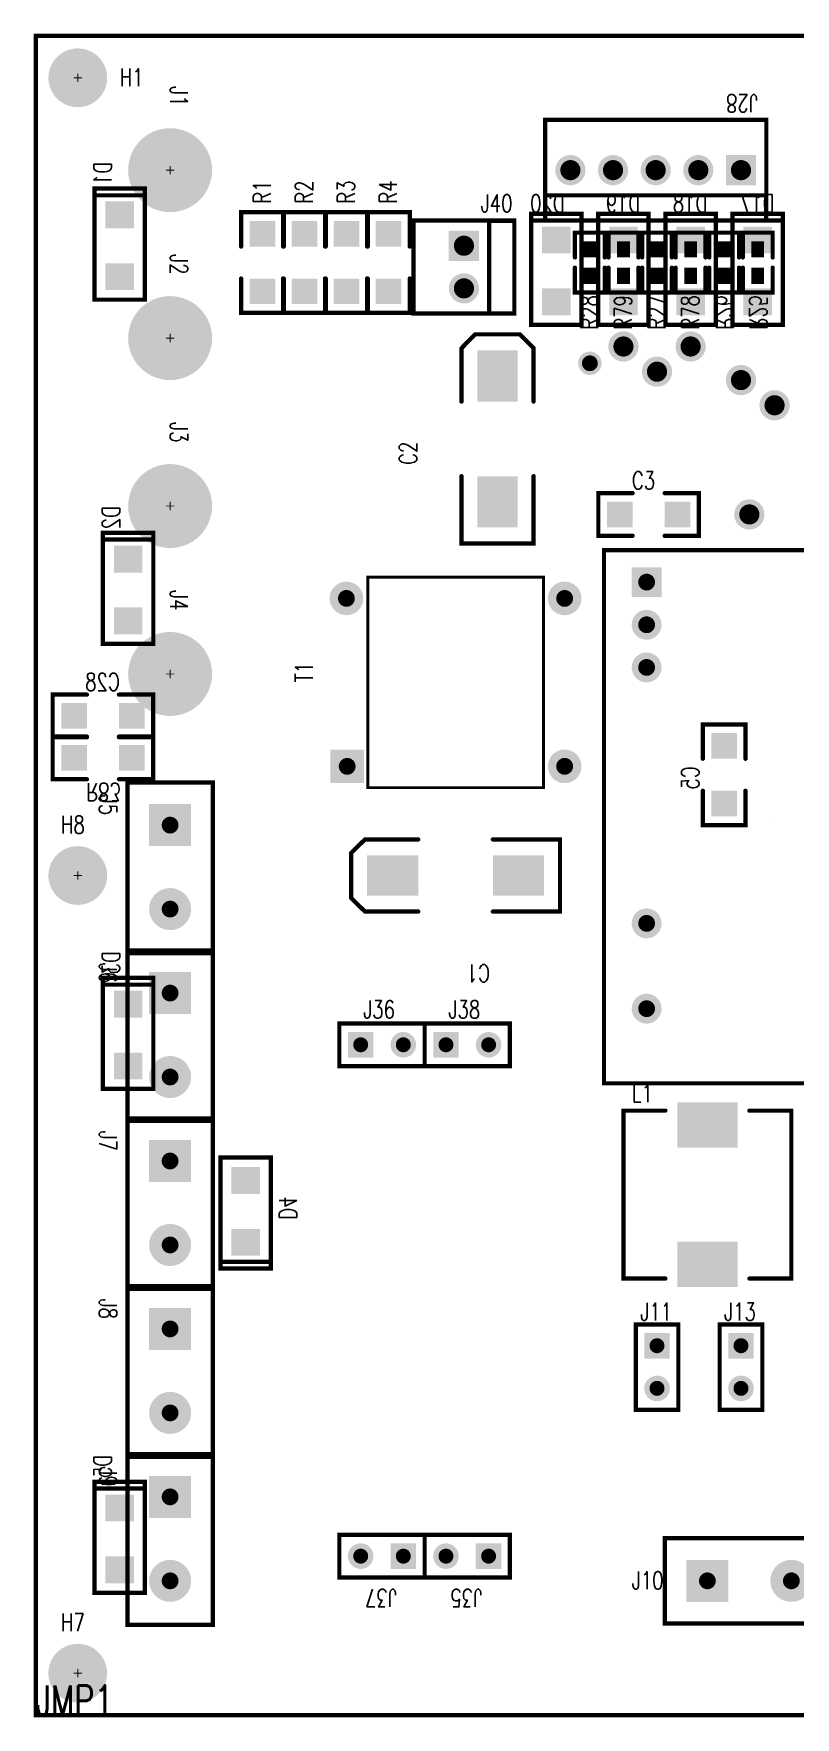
# Model space of a CAD drawing. Extents: x 0 to 130, y 0 to 100.
# Drawn here: x -0.1 to 45.2, y -0.1 to 100.1 of the extents above; entities that cross this region are included whole.
import ezdxf

# ---------------------------------------------------------------- set-up
doc = ezdxf.new("R2010")
doc.units = 0
doc.linetypes.add('SIG_144', pattern=[2, 1, 1])
for name, color, linetype in [('BOARD_OUTLINE_00', 254, 'CONTINUOUS'), ('DRIL_NPLTE_THRU_01', 16, 'CONTINUOUS'), ('DRIL_NPLTE_THRU_02', 176, 'CONTINUOUS'), ('DRIL_PLTE_THRU_01', 16, 'CONTINUOUS'), ('DRIL_PLTE_THRU_02', 176, 'CONTINUOUS'), ('DRIL_SYMBOL', 254, 'CONTINUOUS'), ('LINK_02', 5, 'CONTINUOUS'), ('PADS_BOT', 5, 'CONTINUOUS'), ('PADS_INNER', 1, 'CONTINUOUS'), ('PADS_TOP', 1, 'CONTINUOUS'), ('PART_BOT_2DLINE_00', 253, 'CONTINUOUS'), ('PART_NAME_01', 254, 'CONTINUOUS'), ('PART_NAME_02', 253, 'CONTINUOUS'), ('PART_TOP_2DLINE_00', 254, 'CONTINUOUS'), ('PART_TOP_2DLINE_01', 254, 'CONTINUOUS'), ('TAG_00', 254, 'CONTINUOUS'), ('TAG_01', 254, 'CONTINUOUS'), ('TEXT', 1, 'CONTINUOUS'), ('VIAPTS', 1, 'CONTINUOUS')]:
    doc.layers.add(name, color=color, linetype=linetype)
doc.styles.add('W0$2', font='simplex', dxfattribs={"width": 0.75})
doc.styles.add('W0$25', font='simplex', dxfattribs={"width": 0.75})
doc.styles.add('W0$254', font='simplex', dxfattribs={"width": 0.75})

# ---------------------------------------------------------------- blocks, each defined once
blk = doc.blocks.new('SMOOTH_0$254')
at = {"const_width": 0.127}
blk.add_lwpolyline([(-0.0635, 0, 1), (0.0635, 0, 1)], format="xyb", close=True, dxfattribs=at)
blk = doc.blocks.new('BOARD_1')
at = {"layer": 'BOARD_OUTLINE_00', "const_width": 0.254}
blk.add_lwpolyline([(-10, 0), (120, 0), (120, 100), (-10, 100)], close=True, dxfattribs=at)
at = {"layer": 'BOARD_OUTLINE_00'}
for p in [(-10, 100), (-10, 0)]:
    blk.add_blockref('SMOOTH_0$254', p, dxfattribs=at)
blk = doc.blocks.new('PART_BODY_TOP_12')
at = {"layer": 'PART_TOP_2DLINE_00', "const_width": 0.254}
for points in [[(-1.51, 3), (11.66, 3), (11.66, -3), (-1.51, -3)], [(-1.49, 3), (11.66, 3), (11.66, 1.5), (-1.49, 1.5)]]:
    blk.add_lwpolyline(points, close=True, dxfattribs=at)
at = {"layer": 'PART_TOP_2DLINE_00'}
for p in [(-1.51, 3), (-1.49, 3), (11.66, 3), (11.66, 3), (-1.49, 1.5), (11.66, 1.5), (-1.51, -3), (11.66, -3)]:
    blk.add_blockref('SMOOTH_0$254', p, dxfattribs=at)
blk = doc.blocks.new('DRIL_SYMBOL_1$2')
at = {"layer": 'DRIL_SYMBOL', "const_width": 0.0508}
for points in [[(-0.254, 0), (0.254, 0)], [(0, -0.254), (0, 0.254)]]:
    blk.add_lwpolyline(points, dxfattribs=at)
blk = doc.blocks.new('DRIL_HOLE_1$2')
at = {"const_width": 0.6}
blk.add_lwpolyline([(-0.3, 0, 1), (0.3, 0, 1)], format="xyb", close=True, dxfattribs=at)
blk.add_blockref('DRIL_SYMBOL_1$2', (0, 0))
blk = doc.blocks.new('PAD_3')
at = {"const_width": 0.9}
blk.add_lwpolyline([(0, -0.45, 1), (0, 0.45, 1)], format="xyb", close=True, dxfattribs=at)
blk = doc.blocks.new('PAD_4')
at = {"const_width": 1.8}
blk.add_lwpolyline([(-0.9, 0), (0.9, 0)], dxfattribs=at)
blk = doc.blocks.new('STK_TOP_267')
at = {"layer": 'DRIL_PLTE_THRU_01'}
blk.add_blockref('DRIL_HOLE_1$2', (0, 0), dxfattribs=at)
at = {"layer": 'DRIL_PLTE_THRU_02'}
blk.add_blockref('DRIL_HOLE_1$2', (0, 0), dxfattribs=at)
at = {"layer": 'PADS_BOT'}
blk.add_blockref('PAD_4', (0, 0), dxfattribs=at)
at = {"layer": 'PADS_INNER'}
blk.add_blockref('PAD_3', (0, 0), dxfattribs=at)
at = {"layer": 'PADS_TOP'}
blk.add_blockref('PAD_4', (0, 0), dxfattribs=at)
blk = doc.blocks.new('STK_TOP_266')
at = {"layer": 'DRIL_PLTE_THRU_01'}
blk.add_blockref('DRIL_HOLE_1$2', (0, 0), dxfattribs=at)
at = {"layer": 'DRIL_PLTE_THRU_02'}
blk.add_blockref('DRIL_HOLE_1$2', (0, 0), dxfattribs=at)
at = {"layer": 'PADS_BOT'}
blk.add_blockref('PAD_3', (0, 0), dxfattribs=at)
at = {"layer": 'PADS_INNER'}
blk.add_blockref('PAD_3', (0, 0), dxfattribs=at)
at = {"layer": 'PADS_TOP'}
blk.add_blockref('PAD_3', (0, 0), dxfattribs=at)
blk = doc.blocks.new('SYM_TOP_16')
for name, p in [('PART_BODY_TOP_12', (0, 0)), ('STK_TOP_267', (0, 0)), ('STK_TOP_266', (2.54, 0)), ('STK_TOP_266', (5.08, 0)), ('STK_TOP_266', (7.62, 0)), ('STK_TOP_266', (10.16, 0))]:
    blk.add_blockref(name, p)
blk = doc.blocks.new('PART_TOP_14')
blk.add_blockref('SYM_TOP_16', (0, 0))
at = {"layer": 'PART_NAME_01', "style": 'W0$25', "width": 0.75}
blk.add_text('J28', height=1.05, dxfattribs=at).set_placement((-1, -4.5))
blk = doc.blocks.new('PART_BODY_BOT_10')
at = {"layer": 'PART_BOT_2DLINE_00', "const_width": 0.254}
blk.add_lwpolyline([(-1.5, 3.4), (-1.5, -3.21), (1.5, -3.21), (1.5, 3.4)], close=True, dxfattribs=at)
blk.add_lwpolyline([(-1.5, 3), (1.5, 3)], dxfattribs=at)
at = {"layer": 'PART_BOT_2DLINE_00'}
for p in [(-1.5, 3.4), (-1.5, 3), (1.5, 3.4), (1.5, 3), (-1.5, -3.21), (1.5, -3.21)]:
    blk.add_blockref('SMOOTH_0$254', p, dxfattribs=at)
blk = doc.blocks.new('DRIL_HOLE_0')
blk.add_lwpolyline([(0, 0, 1), (0, 0, 1)], format="xyb", close=True)
blk = doc.blocks.new('PAD_5')
blk.add_lwpolyline([(0, 0, 1), (0, 0, 1)], format="xyb", close=True)
blk = doc.blocks.new('PAD_7')
at = {"const_width": 1.6}
blk.add_lwpolyline([(-0.85, 0), (0.85, 0)], dxfattribs=at)
blk = doc.blocks.new('STK_BOT_60')
at = {"layer": 'DRIL_NPLTE_THRU_01'}
blk.add_blockref('DRIL_HOLE_0', (0, 0), dxfattribs=at)
at = {"layer": 'DRIL_NPLTE_THRU_02'}
blk.add_blockref('DRIL_HOLE_0', (0, 0), dxfattribs=at)
at = {"layer": 'PADS_BOT'}
blk.add_blockref('PAD_7', (0, 0), dxfattribs=at)
at = {"layer": 'PADS_INNER'}
blk.add_blockref('PAD_5', (0, 0), dxfattribs=at)
at = {"layer": 'PADS_TOP'}
blk.add_blockref('PAD_5', (0, 0), dxfattribs=at)
blk = doc.blocks.new('SYM_BOT_14')
for name, p in [('PART_BODY_BOT_10', (0, 0)), ('STK_BOT_60', (0, 1.84)), ('STK_BOT_60', (0, -1.84))]:
    blk.add_blockref(name, p)
blk = doc.blocks.new('PART_BOT_15')
blk.add_blockref('SYM_BOT_14', (0, 0))
at = {"layer": 'PART_NAME_02', "style": 'W0$25', "width": 0.75}
blk.add_text('D17', height=1.05, dxfattribs=at).set_placement((-1, 3.5))
blk = doc.blocks.new('PART_BOT_16')
blk.add_blockref('SYM_BOT_14', (0, 0))
at = {"layer": 'PART_NAME_02', "style": 'W0$25', "width": 0.75}
blk.add_text('D18', height=1.05, dxfattribs=at).set_placement((-1, 3.5))
blk = doc.blocks.new('PART_BOT_17')
blk.add_blockref('SYM_BOT_14', (0, 0))
at = {"layer": 'PART_NAME_02', "style": 'W0$25', "width": 0.75}
blk.add_text('D19', height=1.05, dxfattribs=at).set_placement((-1, 3.5))
blk = doc.blocks.new('PART_BOT_18')
blk.add_blockref('SYM_BOT_14', (0, 0))
at = {"layer": 'PART_NAME_02', "style": 'W0$25', "width": 0.75}
blk.add_text('D20', height=1.05, dxfattribs=at).set_placement((-0.5, 3.5))
blk = doc.blocks.new('PART_BODY_TOP_9')
at = {"layer": 'PART_TOP_2DLINE_00', "const_width": 0.254}
for points in [[(-0.3048, 0.889), (-1.778, 0.889), (-1.778, -0.889), (-0.3048, -0.889)], [(0.3048, 0.889), (1.778, 0.889), (1.778, -0.889), (0.3048, -0.889)]]:
    blk.add_lwpolyline(points, dxfattribs=at)
at = {"layer": 'PART_TOP_2DLINE_00'}
for p in [(-1.778, 0.889), (-0.3048, 0.889), (0.3048, 0.889), (1.778, 0.889), (-1.778, -0.889), (-0.3048, -0.889), (0.3048, -0.889), (1.778, -0.889)]:
    blk.add_blockref('SMOOTH_0$254', p, dxfattribs=at)
blk = doc.blocks.new('PAD_6')
at = {"const_width": 0.762}
blk.add_lwpolyline([(-0.4826, 0), (0.4826, 0)], dxfattribs=at)
blk = doc.blocks.new('STK_TOP_8')
at = {"layer": 'DRIL_PLTE_THRU_01'}
blk.add_blockref('DRIL_HOLE_0', (0, 0), dxfattribs=at)
at = {"layer": 'DRIL_PLTE_THRU_02'}
blk.add_blockref('DRIL_HOLE_0', (0, 0), dxfattribs=at)
at = {"layer": 'PADS_BOT'}
blk.add_blockref('PAD_5', (0, 0), dxfattribs=at)
at = {"layer": 'PADS_INNER'}
blk.add_blockref('PAD_5', (0, 0), dxfattribs=at)
at = {"layer": 'PADS_TOP'}
blk.add_blockref('PAD_6', (0, 0), dxfattribs=at)
blk = doc.blocks.new('SYM_TOP_13')
for name, p in [('PART_BODY_TOP_9', (0, 0)), ('STK_TOP_8', (-0.7874, 0)), ('STK_TOP_8', (0.7874, 0))]:
    blk.add_blockref(name, p)
blk = doc.blocks.new('PART_TOP_19')
blk.add_blockref('SYM_TOP_13', (0, 0))
at = {"layer": 'PART_NAME_02', "style": 'W0$25', "text_generation_flag": 2, "width": 0.75}
blk.add_text('R25', height=1.05, dxfattribs=at).set_placement((4, -0.5))
blk = doc.blocks.new('PART_TOP_20')
blk.add_blockref('SYM_TOP_13', (0, 0))
at = {"layer": 'PART_NAME_02', "style": 'W0$25', "text_generation_flag": 2, "width": 0.75}
blk.add_text('R26', height=1.05, dxfattribs=at).set_placement((4, -0.5))
blk = doc.blocks.new('PART_TOP_21')
blk.add_blockref('SYM_TOP_13', (0, 0))
at = {"layer": 'PART_NAME_01', "style": 'W0$25', "width": 0.75}
blk.add_text('R27', height=1.05, rotation=180, dxfattribs=at).set_placement((4, 0.5))
blk = doc.blocks.new('PART_TOP_22')
blk.add_blockref('SYM_TOP_13', (0, 0))
at = {"layer": 'PART_NAME_01', "style": 'W0$25', "width": 0.75}
blk.add_text('R28', height=1.05, rotation=180, dxfattribs=at).set_placement((4, 0.5))
blk = doc.blocks.new('PART_BODY_TOP_14')
at = {"layer": 'PART_TOP_2DLINE_00', "const_width": 0.254}
blk.add_lwpolyline([(-15.875, -10.16), (-15.875, 10.16), (15.875, 10.16), (15.875, -10.16)], close=True, dxfattribs=at)
at = {"layer": 'TAG_00'}
blk.add_lwpolyline([(0, 0), (0, 0)], dxfattribs=at)
at = {"layer": 'TAG_01'}
blk.add_lwpolyline([(0, 0), (0, 0)], dxfattribs=at)
at = {"layer": 'PART_TOP_2DLINE_00'}
for p in [(-15.875, 10.16), (15.875, 10.16), (-15.875, -10.16), (15.875, -10.16)]:
    blk.add_blockref('SMOOTH_0$254', p, dxfattribs=at)
blk = doc.blocks.new('DRIL_SYMBOL_1')
at = {"layer": 'DRIL_SYMBOL', "const_width": 0.0508}
for points in [[(-0.254, 0), (0.254, 0)], [(0, -0.254), (0, 0.254)]]:
    blk.add_lwpolyline(points, dxfattribs=at)
blk = doc.blocks.new('DRIL_HOLE_1')
at = {"const_width": 0.5}
blk.add_lwpolyline([(-0.25, 0, 1), (0.25, 0, 1)], format="xyb", close=True, dxfattribs=at)
blk.add_blockref('DRIL_SYMBOL_1', (0, 0))
blk = doc.blocks.new('PAD_8')
at = {"const_width": 0.889}
blk.add_lwpolyline([(0, -0.4445, 1), (0, 0.4445, 1)], format="xyb", close=True, dxfattribs=at)
blk = doc.blocks.new('PAD_9')
at = {"const_width": 1.778}
blk.add_lwpolyline([(-0.889, 0), (0.889, 0)], dxfattribs=at)
blk = doc.blocks.new('STK_TOP_292')
at = {"layer": 'DRIL_PLTE_THRU_01'}
blk.add_blockref('DRIL_HOLE_1', (0, 0), dxfattribs=at)
at = {"layer": 'DRIL_PLTE_THRU_02'}
blk.add_blockref('DRIL_HOLE_1', (0, 0), dxfattribs=at)
at = {"layer": 'PADS_BOT'}
blk.add_blockref('PAD_9', (0, 0), dxfattribs=at)
at = {"layer": 'PADS_INNER'}
blk.add_blockref('PAD_8', (0, 0), dxfattribs=at)
at = {"layer": 'PADS_TOP'}
blk.add_blockref('PAD_9', (0, 0), dxfattribs=at)
blk = doc.blocks.new('STK_TOP_291')
at = {"layer": 'DRIL_PLTE_THRU_01'}
blk.add_blockref('DRIL_HOLE_1', (0, 0), dxfattribs=at)
at = {"layer": 'DRIL_PLTE_THRU_02'}
blk.add_blockref('DRIL_HOLE_1', (0, 0), dxfattribs=at)
at = {"layer": 'PADS_BOT'}
blk.add_blockref('PAD_8', (0, 0), dxfattribs=at)
at = {"layer": 'PADS_INNER'}
blk.add_blockref('PAD_8', (0, 0), dxfattribs=at)
at = {"layer": 'PADS_TOP'}
blk.add_blockref('PAD_8', (0, 0), dxfattribs=at)
blk = doc.blocks.new('SYM_TOP_18')
for name, p in [('PART_BODY_TOP_14', (0, 0)), ('STK_TOP_291', (-11.43, 7.62)), ('STK_TOP_291', (-8.89, 7.62)), ('STK_TOP_291', (6.35, 7.62)), ('STK_TOP_291', (11.43, 7.62)), ('STK_TOP_292', (-13.97, -7.62)), ('STK_TOP_291', (-11.43, -7.62)), ('STK_TOP_291', (-8.89, -7.62)), ('STK_TOP_291', (6.35, -7.62)), ('STK_TOP_291', (11.43, -7.62))]:
    blk.add_blockref(name, p)
blk = doc.blocks.new('PART_TOP_58')
blk.add_blockref('SYM_TOP_18', (0, 0))
at = {"layer": 'PART_NAME_01', "style": 'W0$25', "width": 0.75}
blk.add_text('U1', height=1.05, rotation=90, dxfattribs=at).set_placement((-16.5, 8))
blk = doc.blocks.new('SMOOTH_0$1778')
at = {"const_width": 0.0889}
blk.add_lwpolyline([(-0.04445, 0, 1), (0.04445, 0, 1)], format="xyb", close=True, dxfattribs=at)
blk = doc.blocks.new('PART_BODY_TOP_15')
at = {"layer": 'PART_TOP_2DLINE_00', "const_width": 0.178}
blk.add_lwpolyline([(-1.27, 1.27), (-1.27, 11.73), (11.27, 11.73), (11.27, 1.27)], close=True, dxfattribs=at)
at = {"layer": 'PART_TOP_2DLINE_00'}
for p in [(-1.27, 11.73), (11.27, 11.73), (-1.27, 1.27), (11.27, 1.27)]:
    blk.add_blockref('SMOOTH_0$1778', p, dxfattribs=at)
blk = doc.blocks.new('PAD_10')
at = {"const_width": 1}
blk.add_lwpolyline([(0, -0.5, 1), (0, 0.5, 1)], format="xyb", close=True, dxfattribs=at)
blk = doc.blocks.new('PAD_11')
at = {"const_width": 2}
blk.add_lwpolyline([(-1, 0), (1, 0)], dxfattribs=at)
blk = doc.blocks.new('STK_TOP_342')
at = {"layer": 'DRIL_PLTE_THRU_01'}
blk.add_blockref('DRIL_HOLE_1', (0, 0), dxfattribs=at)
at = {"layer": 'DRIL_PLTE_THRU_02'}
blk.add_blockref('DRIL_HOLE_1', (0, 0), dxfattribs=at)
at = {"layer": 'PADS_BOT'}
blk.add_blockref('PAD_11', (0, 0), dxfattribs=at)
at = {"layer": 'PADS_INNER'}
blk.add_blockref('PAD_10', (0, 0), dxfattribs=at)
at = {"layer": 'PADS_TOP'}
blk.add_blockref('PAD_11', (0, 0), dxfattribs=at)
blk = doc.blocks.new('STK_TOP_341')
at = {"layer": 'DRIL_PLTE_THRU_01'}
blk.add_blockref('DRIL_HOLE_1', (0, 0), dxfattribs=at)
at = {"layer": 'DRIL_PLTE_THRU_02'}
blk.add_blockref('DRIL_HOLE_1', (0, 0), dxfattribs=at)
at = {"layer": 'PADS_BOT'}
blk.add_blockref('PAD_10', (0, 0), dxfattribs=at)
at = {"layer": 'PADS_INNER'}
blk.add_blockref('PAD_10', (0, 0), dxfattribs=at)
at = {"layer": 'PADS_TOP'}
blk.add_blockref('PAD_10', (0, 0), dxfattribs=at)
blk = doc.blocks.new('SYM_TOP_19')
for name, p in [('STK_TOP_342', (0, 12.954)), ('STK_TOP_341', (10, 13)), ('PART_BODY_TOP_15', (0, 0)), ('STK_TOP_341', (0, 0)), ('STK_TOP_341', (10, 0))]:
    blk.add_blockref(name, p)
blk = doc.blocks.new('PART_TOP_59')
blk.add_blockref('SYM_TOP_19', (0, 0))
at = {"layer": 'PART_NAME_01', "style": 'W0$25', "width": 0.75}
blk.add_text('T1', height=1.05, dxfattribs=at).set_placement((5, 15))
blk = doc.blocks.new('PART_BODY_TOP_16')
at = {"layer": 'PART_TOP_2DLINE_00', "const_width": 0.254}
for points in [[(-2.2225, 2.1463), (-6.223, 2.1463), (-6.223, -2.1463), (-2.2225, -2.1463)], [(2.2225, 2.1463), (5.3975, 2.1463), (6.223, 1.3335), (6.223, -1.3335), (5.3975, -2.1463), (2.2225, -2.1463)]]:
    blk.add_lwpolyline(points, dxfattribs=at)
at = {"layer": 'PART_TOP_2DLINE_00'}
for p in [(-6.223, 2.1463), (-2.2225, 2.1463), (2.2225, 2.1463), (5.3975, 2.1463), (6.223, 1.3335), (6.223, -1.3335), (-6.223, -2.1463), (-2.2225, -2.1463), (2.2225, -2.1463), (5.3975, -2.1463)]:
    blk.add_blockref('SMOOTH_0$254', p, dxfattribs=at)
blk = doc.blocks.new('PAD_12')
at = {"const_width": 2.413}
blk.add_lwpolyline([(-1.524, 0), (1.524, 0)], dxfattribs=at)
blk = doc.blocks.new('STK_TOP_70')
at = {"layer": 'DRIL_PLTE_THRU_01'}
blk.add_blockref('DRIL_HOLE_0', (0, 0), dxfattribs=at)
at = {"layer": 'DRIL_PLTE_THRU_02'}
blk.add_blockref('DRIL_HOLE_0', (0, 0), dxfattribs=at)
at = {"layer": 'PADS_BOT'}
blk.add_blockref('PAD_5', (0, 0), dxfattribs=at)
at = {"layer": 'PADS_INNER'}
blk.add_blockref('PAD_5', (0, 0), dxfattribs=at)
at = {"layer": 'PADS_TOP'}
blk.add_blockref('PAD_12', (0, 0), dxfattribs=at)
blk = doc.blocks.new('SYM_TOP_20')
for name, p in [('PART_BODY_TOP_16', (0, 0)), ('STK_TOP_70', (-3.7465, 0)), ('STK_TOP_70', (3.7465, 0))]:
    blk.add_blockref(name, p)
blk = doc.blocks.new('PART_TOP_60')
blk.add_blockref('SYM_TOP_20', (0, 0))
at = {"layer": 'PART_NAME_01', "style": 'W0$25', "width": 0.75}
blk.add_text('C1', height=1.05, dxfattribs=at).set_placement((-2.0494, 5.3006))
blk = doc.blocks.new('PART_TOP_61')
blk.add_blockref('SYM_TOP_20', (0, 0))
at = {"layer": 'PART_NAME_01', "style": 'W0$25', "width": 0.75}
blk.add_text('C2', height=1.05, dxfattribs=at).set_placement((-1.5494, 4.8006))
blk = doc.blocks.new('PART_BODY_TOP_17')
at = {"layer": 'PART_TOP_2DLINE_00', "const_width": 0.254}
for points in [[(-0.9525, 1.27), (-2.9972, 1.27), (-2.9972, -1.27), (-0.9525, -1.27)], [(0.9525, 1.27), (2.9972, 1.27), (2.9972, -1.27), (0.9525, -1.27)]]:
    blk.add_lwpolyline(points, dxfattribs=at)
at = {"layer": 'PART_TOP_2DLINE_00'}
for p in [(-2.9972, 1.27), (-0.9525, 1.27), (0.9525, 1.27), (2.9972, 1.27), (-2.9972, -1.27), (-0.9525, -1.27), (0.9525, -1.27), (2.9972, -1.27)]:
    blk.add_blockref('SMOOTH_0$254', p, dxfattribs=at)
blk = doc.blocks.new('PAD_1')
at = {"const_width": 1.524}
blk.add_lwpolyline([(-0.762, 0), (0.762, 0)], dxfattribs=at)
blk = doc.blocks.new('STK_TOP_56')
at = {"layer": 'DRIL_PLTE_THRU_01'}
blk.add_blockref('DRIL_HOLE_0', (0, 0), dxfattribs=at)
at = {"layer": 'DRIL_PLTE_THRU_02'}
blk.add_blockref('DRIL_HOLE_0', (0, 0), dxfattribs=at)
at = {"layer": 'PADS_BOT'}
blk.add_blockref('PAD_5', (0, 0), dxfattribs=at)
at = {"layer": 'PADS_INNER'}
blk.add_blockref('PAD_5', (0, 0), dxfattribs=at)
at = {"layer": 'PADS_TOP'}
blk.add_blockref('PAD_1', (0, 0), dxfattribs=at)
blk = doc.blocks.new('SYM_TOP_21')
for name, p in [('PART_BODY_TOP_17', (0, 0)), ('STK_TOP_56', (-1.7145, 0)), ('STK_TOP_56', (1.7145, 0))]:
    blk.add_blockref(name, p)
blk = doc.blocks.new('PART_TOP_62')
blk.add_blockref('SYM_TOP_21', (0, 0))
at = {"layer": 'PART_NAME_01', "style": 'W0$25', "width": 0.75}
blk.add_text('C3', height=1.05, rotation=180, dxfattribs=at).set_placement((1, -1.5))
blk = doc.blocks.new('PART_BOT_65')
blk.add_blockref('SYM_BOT_14', (0, 0))
at = {"layer": 'PART_NAME_02', "style": 'W0$25', "width": 0.75}
blk.add_text('D4', height=1.05, rotation=270, dxfattribs=at).set_placement((2, 0.5))
blk = doc.blocks.new('PART_BODY_BOT_17')
at = {"layer": 'PART_BOT_2DLINE_00', "const_width": 0.254}
for points in [[(-0.9525, 1.27), (-2.9972, 1.27), (-2.9972, -1.27), (-0.9525, -1.27)], [(0.9525, 1.27), (2.9972, 1.27), (2.9972, -1.27), (0.9525, -1.27)]]:
    blk.add_lwpolyline(points, dxfattribs=at)
at = {"layer": 'PART_BOT_2DLINE_00'}
for p in [(-2.9972, 1.27), (-0.9525, 1.27), (0.9525, 1.27), (2.9972, 1.27), (-2.9972, -1.27), (-0.9525, -1.27), (0.9525, -1.27), (2.9972, -1.27)]:
    blk.add_blockref('SMOOTH_0$254', p, dxfattribs=at)
blk = doc.blocks.new('STK_BOT_56')
at = {"layer": 'DRIL_PLTE_THRU_01'}
blk.add_blockref('DRIL_HOLE_0', (0, 0), dxfattribs=at)
at = {"layer": 'DRIL_PLTE_THRU_02'}
blk.add_blockref('DRIL_HOLE_0', (0, 0), dxfattribs=at)
at = {"layer": 'PADS_BOT'}
blk.add_blockref('PAD_1', (0, 0), dxfattribs=at)
at = {"layer": 'PADS_INNER'}
blk.add_blockref('PAD_5', (0, 0), dxfattribs=at)
at = {"layer": 'PADS_TOP'}
blk.add_blockref('PAD_5', (0, 0), dxfattribs=at)
blk = doc.blocks.new('SYM_BOT_21')
for name, p in [('PART_BODY_BOT_17', (0, 0)), ('STK_BOT_56', (-1.7145, 0)), ('STK_BOT_56', (1.7145, 0))]:
    blk.add_blockref(name, p)
blk = doc.blocks.new('PART_BOT_67')
blk.add_blockref('SYM_BOT_21', (0, 0))
at = {"layer": 'PART_NAME_02', "style": 'W0$25', "width": 0.75}
blk.add_text('C5', height=1.05, dxfattribs=at).set_placement((-0.5, 1.5))
blk = doc.blocks.new('SMOOTH_0$25')
at = {"const_width": 0.125}
blk.add_lwpolyline([(-0.0625, 0, 1), (0.0625, 0, 1)], format="xyb", close=True, dxfattribs=at)
blk = doc.blocks.new('PART_BODY_TOP_18')
at = {"layer": 'PART_TOP_2DLINE_00', "const_width": 0.25}
for points in [[(-2.5, 5), (-5, 5), (-5, -5), (-2.5, -5)], [(2.5, -5), (5, -5), (5, 5), (2.5, 5)]]:
    blk.add_lwpolyline(points, dxfattribs=at)
at = {"layer": 'PART_TOP_2DLINE_00'}
for p in [(-5, 5), (-2.5, 5), (2.5, 5), (5, 5), (-5, -5), (-2.5, -5), (2.5, -5), (5, -5)]:
    blk.add_blockref('SMOOTH_0$25', p, dxfattribs=at)
blk = doc.blocks.new('PAD_13')
at = {"const_width": 2.7}
blk.add_lwpolyline([(-1.8, 0), (1.8, 0)], dxfattribs=at)
blk = doc.blocks.new('STK_TOP_71')
at = {"layer": 'DRIL_NPLTE_THRU_01'}
blk.add_blockref('DRIL_HOLE_0', (0, 0), dxfattribs=at)
at = {"layer": 'DRIL_NPLTE_THRU_02'}
blk.add_blockref('DRIL_HOLE_0', (0, 0), dxfattribs=at)
at = {"layer": 'PADS_BOT'}
blk.add_blockref('PAD_5', (0, 0), dxfattribs=at)
at = {"layer": 'PADS_INNER'}
blk.add_blockref('PAD_5', (0, 0), dxfattribs=at)
at = {"layer": 'PADS_TOP'}
blk.add_blockref('PAD_13', (0, 0), dxfattribs=at)
blk = doc.blocks.new('SYM_TOP_22')
for name, p in [('PART_BODY_TOP_18', (0, 0)), ('STK_TOP_71', (0, 4.15)), ('STK_TOP_71', (0, -4.15))]:
    blk.add_blockref(name, p)
blk = doc.blocks.new('PART_TOP_68')
blk.add_blockref('SYM_TOP_22', (0, 0))
at = {"layer": 'PART_NAME_01', "style": 'W0$25', "width": 0.75}
blk.add_text('L1', height=1.05, rotation=180, dxfattribs=at).set_placement((4.5, -5.5))
blk = doc.blocks.new('DRIL_SYMBOL_3')
at = {"layer": 'DRIL_SYMBOL', "const_width": 0.0508}
for points in [[(-0.254, 0), (0.254, 0)], [(0, -0.254), (0, 0.254)]]:
    blk.add_lwpolyline(points, dxfattribs=at)
blk = doc.blocks.new('DRIL_HOLE_3')
at = {"const_width": 1.5}
blk.add_lwpolyline([(-0.75, 0, 1), (0.75, 0, 1)], format="xyb", close=True, dxfattribs=at)
blk.add_blockref('DRIL_SYMBOL_3', (0, 0))
blk = doc.blocks.new('PAD_14')
at = {"const_width": 2.5}
blk.add_lwpolyline([(0, -1.25, 1), (0, 1.25, 1)], format="xyb", close=True, dxfattribs=at)
blk = doc.blocks.new('STK_TOP_79')
at = {"layer": 'DRIL_PLTE_THRU_01'}
blk.add_blockref('DRIL_HOLE_3', (0, 0), dxfattribs=at)
at = {"layer": 'DRIL_PLTE_THRU_02'}
blk.add_blockref('DRIL_HOLE_3', (0, 0), dxfattribs=at)
at = {"layer": 'PADS_BOT'}
blk.add_blockref('PAD_14', (0, 0), dxfattribs=at)
at = {"layer": 'PADS_INNER'}
blk.add_blockref('PAD_14', (0, 0), dxfattribs=at)
at = {"layer": 'PADS_TOP'}
blk.add_blockref('PAD_14', (0, 0), dxfattribs=at)
blk = doc.blocks.new('SYM_TOP_24')
blk.add_blockref('STK_TOP_79', (0, 0))
blk = doc.blocks.new('PART_TOP_71')
blk.add_blockref('SYM_TOP_24', (0, 0))
at = {"layer": 'PART_NAME_01', "style": 'W0$25', "width": 0.75}
blk.add_text('J1', height=1.05, rotation=270, dxfattribs=at).set_placement((0, 5))
blk = doc.blocks.new('PART_TOP_72')
blk.add_blockref('SYM_TOP_24', (0, 0))
at = {"layer": 'PART_NAME_01', "style": 'W0$25', "width": 0.75}
blk.add_text('J2', height=1.05, rotation=270, dxfattribs=at).set_placement((0, 5))
blk = doc.blocks.new('PART_TOP_73')
blk.add_blockref('SYM_TOP_24', (0, 0))
at = {"layer": 'PART_NAME_01', "style": 'W0$25', "width": 0.75}
blk.add_text('J3', height=1.05, rotation=270, dxfattribs=at).set_placement((0, 5))
blk = doc.blocks.new('PART_TOP_74')
blk.add_blockref('SYM_TOP_24', (0, 0))
at = {"layer": 'PART_NAME_01', "style": 'W0$25', "width": 0.75}
blk.add_text('J4', height=1.05, rotation=270, dxfattribs=at).set_placement((0, 5))
blk = doc.blocks.new('PART_TOP_75')
blk.add_blockref('SYM_TOP_21', (0, 0))
at = {"layer": 'PART_NAME_01', "style": 'W0$2', "width": 0.75}
blk.add_text('R1', height=1.05, dxfattribs=at).set_placement((3.5, -0.5))
blk = doc.blocks.new('PART_BODY_TOP_21')
at = {"layer": 'PART_TOP_2DLINE_01', "const_width": 0.254}
blk.add_lwpolyline([(-2.54, -2.54), (7.62, -2.54), (7.62, 2.54), (-2.54, 2.54)], close=True, dxfattribs=at)
at = {"layer": 'PART_TOP_2DLINE_01'}
for p in [(-2.54, 2.54), (7.62, 2.54), (-2.54, -2.54), (7.62, -2.54)]:
    blk.add_blockref('SMOOTH_0$254', p, dxfattribs=at)
blk = doc.blocks.new('PAD_15')
at = {"const_width": 1.25}
blk.add_lwpolyline([(0, -0.625, 1), (0, 0.625, 1)], format="xyb", close=True, dxfattribs=at)
blk = doc.blocks.new('PAD_16')
at = {"const_width": 2.5}
blk.add_lwpolyline([(-1.25, 0), (1.25, 0)], dxfattribs=at)
blk = doc.blocks.new('STK_TOP_424')
at = {"layer": 'DRIL_PLTE_THRU_01'}
blk.add_blockref('DRIL_HOLE_1', (0, 0), dxfattribs=at)
at = {"layer": 'DRIL_PLTE_THRU_02'}
blk.add_blockref('DRIL_HOLE_1', (0, 0), dxfattribs=at)
at = {"layer": 'PADS_BOT'}
blk.add_blockref('PAD_16', (0, 0), dxfattribs=at)
at = {"layer": 'PADS_INNER'}
blk.add_blockref('PAD_15', (0, 0), dxfattribs=at)
at = {"layer": 'PADS_TOP'}
blk.add_blockref('PAD_16', (0, 0), dxfattribs=at)
blk = doc.blocks.new('STK_TOP_423')
at = {"layer": 'DRIL_PLTE_THRU_01'}
blk.add_blockref('DRIL_HOLE_1', (0, 0), dxfattribs=at)
at = {"layer": 'DRIL_PLTE_THRU_02'}
blk.add_blockref('DRIL_HOLE_1', (0, 0), dxfattribs=at)
at = {"layer": 'PADS_BOT'}
blk.add_blockref('PAD_15', (0, 0), dxfattribs=at)
at = {"layer": 'PADS_INNER'}
blk.add_blockref('PAD_15', (0, 0), dxfattribs=at)
at = {"layer": 'PADS_TOP'}
blk.add_blockref('PAD_15', (0, 0), dxfattribs=at)
blk = doc.blocks.new('SYM_TOP_25')
for name, p in [('PART_BODY_TOP_21', (0, 0)), ('STK_TOP_424', (0, 0)), ('STK_TOP_423', (5, 0))]:
    blk.add_blockref(name, p)
blk = doc.blocks.new('PART_TOP_76')
blk.add_blockref('SYM_TOP_25', (0, 0))
at = {"layer": 'PART_NAME_01', "style": 'W0$25', "width": 0.75}
blk.add_text('J5', height=1.05, dxfattribs=at).set_placement((-1.81, -4.22))
blk = doc.blocks.new('PART_TOP_77')
blk.add_blockref('SYM_TOP_25', (0, 0))
at = {"layer": 'PART_NAME_01', "style": 'W0$25', "width": 0.75}
blk.add_text('J6', height=1.05, dxfattribs=at).set_placement((-1.81, -4.22))
blk = doc.blocks.new('PART_TOP_78')
blk.add_blockref('SYM_TOP_21', (0, 0))
at = {"layer": 'PART_NAME_01', "style": 'W0$2', "width": 0.75}
blk.add_text('R2', height=1.05, dxfattribs=at).set_placement((3.5, -0.5))
blk = doc.blocks.new('PART_TOP_79')
blk.add_blockref('SYM_TOP_21', (0, 0))
at = {"layer": 'PART_NAME_01', "style": 'W0$2', "width": 0.75}
blk.add_text('R3', height=1.05, dxfattribs=at).set_placement((3.5, -0.5))
blk = doc.blocks.new('PART_TOP_80')
blk.add_blockref('SYM_TOP_21', (0, 0))
at = {"layer": 'PART_NAME_01', "style": 'W0$2', "width": 0.75}
blk.add_text('R4', height=1.05, dxfattribs=at).set_placement((3.5, -0.5))
blk = doc.blocks.new('PART_TOP_81')
blk.add_blockref('SYM_TOP_25', (0, 0))
at = {"layer": 'PART_NAME_01', "style": 'W0$25', "width": 0.75}
blk.add_text('J7', height=1.05, dxfattribs=at).set_placement((-1.81, -4.22))
blk = doc.blocks.new('PART_TOP_82')
blk.add_blockref('SYM_TOP_25', (0, 0))
at = {"layer": 'PART_NAME_01', "style": 'W0$25', "width": 0.75}
blk.add_text('J8', height=1.05, dxfattribs=at).set_placement((-1.81, -4.22))
blk = doc.blocks.new('PART_TOP_83')
blk.add_blockref('SYM_TOP_25', (0, 0))
at = {"layer": 'PART_NAME_01', "style": 'W0$25', "width": 0.75}
blk.add_text('J10', height=1.05, dxfattribs=at).set_placement((-4.5, -0.5))
blk = doc.blocks.new('PART_TOP_84')
blk.add_blockref('SYM_TOP_25', (0, 0))
at = {"layer": 'PART_NAME_01', "style": 'W0$25', "width": 0.75}
blk.add_text('J9', height=1.05, dxfattribs=at).set_placement((-1.81, -4.22))
blk = doc.blocks.new('PART_BODY_TOP_19')
at = {"layer": 'PART_TOP_2DLINE_00', "const_width": 0.254}
blk.add_lwpolyline([(-1.27, 1.27), (3.81, 1.27), (3.81, -1.27), (-1.27, -1.27)], close=True, dxfattribs=at)
at = {"layer": 'PART_TOP_2DLINE_00'}
for p in [(-1.27, 1.27), (3.81, 1.27), (-1.27, -1.27), (3.81, -1.27)]:
    blk.add_blockref('SMOOTH_0$254', p, dxfattribs=at)
blk = doc.blocks.new('DRIL_SYMBOL_0$889')
at = {"layer": 'DRIL_SYMBOL', "const_width": 0.0508}
for points in [[(-0.254, 0), (0.254, 0)], [(0, -0.254), (0, 0.254)]]:
    blk.add_lwpolyline(points, dxfattribs=at)
blk = doc.blocks.new('DRIL_HOLE_0$889')
at = {"const_width": 0.4445}
blk.add_lwpolyline([(-0.22225, 0, 1), (0.22225, 0, 1)], format="xyb", close=True, dxfattribs=at)
blk.add_blockref('DRIL_SYMBOL_0$889', (0, 0))
blk = doc.blocks.new('PAD_0')
at = {"const_width": 0.762}
blk.add_lwpolyline([(0, -0.381, 1), (0, 0.381, 1)], format="xyb", close=True, dxfattribs=at)
blk = doc.blocks.new('STK_TOP_7')
at = {"layer": 'DRIL_PLTE_THRU_01'}
blk.add_blockref('DRIL_HOLE_0$889', (0, 0), dxfattribs=at)
at = {"layer": 'DRIL_PLTE_THRU_02'}
blk.add_blockref('DRIL_HOLE_0$889', (0, 0), dxfattribs=at)
at = {"layer": 'PADS_BOT'}
blk.add_blockref('PAD_1', (0, 0), dxfattribs=at)
at = {"layer": 'PADS_INNER'}
blk.add_blockref('PAD_0', (0, 0), dxfattribs=at)
at = {"layer": 'PADS_TOP'}
blk.add_blockref('PAD_1', (0, 0), dxfattribs=at)
blk = doc.blocks.new('STK_TOP_6')
at = {"layer": 'DRIL_PLTE_THRU_01'}
blk.add_blockref('DRIL_HOLE_0$889', (0, 0), dxfattribs=at)
at = {"layer": 'DRIL_PLTE_THRU_02'}
blk.add_blockref('DRIL_HOLE_0$889', (0, 0), dxfattribs=at)
at = {"layer": 'PADS_BOT'}
blk.add_blockref('PAD_0', (0, 0), dxfattribs=at)
at = {"layer": 'PADS_INNER'}
blk.add_blockref('PAD_0', (0, 0), dxfattribs=at)
at = {"layer": 'PADS_TOP'}
blk.add_blockref('PAD_0', (0, 0), dxfattribs=at)
blk = doc.blocks.new('SYM_TOP_23')
for name, p in [('PART_BODY_TOP_19', (0, 0)), ('STK_TOP_7', (0, 0)), ('STK_TOP_6', (2.54, 0))]:
    blk.add_blockref(name, p)
blk = doc.blocks.new('PART_TOP_85')
blk.add_blockref('SYM_TOP_23', (0, 0))
at = {"layer": 'PART_NAME_01', "style": 'W0$25', "width": 0.75}
blk.add_text('J36', height=1.05, dxfattribs=at).set_placement((0.15, 1.58))
blk = doc.blocks.new('PART_TOP_86')
blk.add_blockref('SYM_TOP_23', (0, 0))
at = {"layer": 'PART_NAME_01', "style": 'W0$25', "width": 0.75}
blk.add_text('J38', height=1.05, dxfattribs=at).set_placement((0.15, 1.58))
blk = doc.blocks.new('PART_TOP_87')
blk.add_blockref('SYM_TOP_23', (0, 0))
at = {"layer": 'PART_NAME_01', "style": 'W0$25', "width": 0.75}
blk.add_text('J37', height=1.05, dxfattribs=at).set_placement((0.39, 1.97))
blk = doc.blocks.new('PART_TOP_88')
blk.add_blockref('SYM_TOP_23', (0, 0))
at = {"layer": 'PART_NAME_01', "style": 'W0$25', "width": 0.75}
blk.add_text('J35', height=1.05, dxfattribs=at).set_placement((0.39, 1.97))
blk = doc.blocks.new('PART_BOT_90')
blk.add_blockref('SYM_BOT_14', (0, 0))
at = {"layer": 'PART_NAME_02', "style": 'W0$25', "width": 0.75}
blk.add_text('D1', height=1.05, rotation=270, dxfattribs=at).set_placement((0.5, 5))
blk = doc.blocks.new('PART_BOT_92')
blk.add_blockref('SYM_BOT_14', (0, 0))
at = {"layer": 'PART_NAME_02', "style": 'W0$25', "width": 0.75}
blk.add_text('D2', height=1.05, rotation=270, dxfattribs=at).set_placement((0.5, 5))
blk = doc.blocks.new('PART_BOT_93')
blk.add_blockref('SYM_BOT_14', (0, 0))
at = {"layer": 'PART_NAME_02', "style": 'W0$25', "width": 0.75}
blk.add_text('D3', height=1.05, rotation=270, dxfattribs=at).set_placement((0.5, 5))
blk = doc.blocks.new('PART_BOT_95')
blk.add_blockref('SYM_BOT_14', (0, 0))
at = {"layer": 'PART_NAME_02', "style": 'W0$25', "width": 0.75}
blk.add_text('D5', height=1.05, rotation=270, dxfattribs=at).set_placement((0.5, 5))
blk = doc.blocks.new('PART_TOP_111')
blk.add_blockref('SYM_TOP_13', (0, 0))
at = {"layer": 'PART_NAME_01', "style": 'W0$25', "width": 0.75}
blk.add_text('R78', height=1.05, dxfattribs=at).set_placement((-4, -0.5))
blk = doc.blocks.new('PART_TOP_112')
blk.add_blockref('SYM_TOP_13', (0, 0))
at = {"layer": 'PART_NAME_01', "style": 'W0$25', "width": 0.75}
blk.add_text('R79', height=1.05, rotation=180, dxfattribs=at).set_placement((4, 0.5))
blk = doc.blocks.new('PART_BODY_TOP_28')
at = {"layer": 'PART_TOP_2DLINE_00', "const_width": 0.254}
for points in [[(-1.51, 3), (4.04, 3), (4.04, -3), (-1.51, -3)], [(-1.49, 3), (4.04, 3), (4.04, 1.5), (-1.49, 1.5)]]:
    blk.add_lwpolyline(points, close=True, dxfattribs=at)
at = {"layer": 'PART_TOP_2DLINE_00'}
for p in [(-1.51, 3), (-1.49, 3), (4.04, 3), (4.04, 3), (-1.49, 1.5), (4.04, 1.5), (-1.51, -3), (4.04, -3)]:
    blk.add_blockref('SMOOTH_0$254', p, dxfattribs=at)
blk = doc.blocks.new('SYM_TOP_31')
for name, p in [('PART_BODY_TOP_28', (0, 0)), ('STK_TOP_267', (0, 0)), ('STK_TOP_266', (2.54, 0))]:
    blk.add_blockref(name, p)
blk = doc.blocks.new('PART_TOP_119')
blk.add_blockref('SYM_TOP_31', (0, 0))
at = {"layer": 'PART_NAME_01', "style": 'W0$25', "width": 0.75}
blk.add_text('J40', height=1.05, rotation=90, dxfattribs=at).set_placement((-2, 1))
blk = doc.blocks.new('PART_TOP_120')
blk.add_blockref('SYM_TOP_23', (0, 0))
at = {"layer": 'PART_NAME_01', "style": 'W0$25', "width": 0.75}
blk.add_text('J11', height=1.05, rotation=90, dxfattribs=at).set_placement((-1.5, -1))
blk = doc.blocks.new('PART_TOP_121')
blk.add_blockref('SYM_TOP_23', (0, 0))
at = {"layer": 'PART_NAME_01', "style": 'W0$25', "width": 0.75}
blk.add_text('J13', height=1.05, rotation=90, dxfattribs=at).set_placement((-1.5, -1))
blk = doc.blocks.new('PAD_21')
at = {"const_width": 1.75}
blk.add_lwpolyline([(0, -0.875, 1), (0, 0.875, 1)], format="xyb", close=True, dxfattribs=at)
blk = doc.blocks.new('STK_TOP_432')
at = {"layer": 'DRIL_PLTE_THRU_01'}
blk.add_blockref('DRIL_HOLE_3', (0, 0), dxfattribs=at)
at = {"layer": 'DRIL_PLTE_THRU_02'}
blk.add_blockref('DRIL_HOLE_3', (0, 0), dxfattribs=at)
at = {"layer": 'PADS_BOT'}
blk.add_blockref('PAD_21', (0, 0), dxfattribs=at)
at = {"layer": 'PADS_INNER'}
blk.add_blockref('PAD_21', (0, 0), dxfattribs=at)
at = {"layer": 'PADS_TOP'}
blk.add_blockref('PAD_21', (0, 0), dxfattribs=at)
blk = doc.blocks.new('SYM_TOP_38')
blk.add_blockref('STK_TOP_432', (0, 0))
blk = doc.blocks.new('PART_TOP_198')
blk.add_blockref('SYM_TOP_38', (0, 0))
at = {"layer": 'PART_NAME_01', "style": 'W0$25', "width": 0.75}
blk.add_text('H1', height=1.05, dxfattribs=at).set_placement((2.5, -0.5))
blk = doc.blocks.new('PART_TOP_206')
blk.add_blockref('SYM_TOP_38', (0, 0))
at = {"layer": 'PART_NAME_01', "style": 'W0$25', "width": 0.75}
blk.add_text('H7', height=1.05, dxfattribs=at).set_placement((-1, 2.5))
blk = doc.blocks.new('PART_TOP_207')
blk.add_blockref('SYM_TOP_38', (0, 0))
at = {"layer": 'PART_NAME_01', "style": 'W0$25', "width": 0.75}
blk.add_text('H8', height=1.05, dxfattribs=at).set_placement((-1, 2.5))
blk = doc.blocks.new('PART_BOT_208')
blk.add_blockref('SYM_BOT_21', (0, 0))
at = {"layer": 'PART_NAME_02', "style": 'W0$25', "width": 0.75}
blk.add_text('C28', height=1.05, rotation=180, dxfattribs=at).set_placement((1, -1.5))
blk = doc.blocks.new('PART_BOT_209')
blk.add_blockref('SYM_BOT_21', (0, 0))
at = {"layer": 'PART_NAME_02', "style": 'W0$25', "width": 0.75}
blk.add_text('R83', height=1.05, dxfattribs=at).set_placement((-1, 1.5))
blk = doc.blocks.new('PAD_23')
at = {"const_width": 0.6985}
blk.add_lwpolyline([(0, -0.34925, 1), (0, 0.34925, 1)], format="xyb", close=True, dxfattribs=at)
blk = doc.blocks.new('STK_TOP_427')
at = {"layer": 'DRIL_PLTE_THRU_01'}
blk.add_blockref('DRIL_HOLE_1$2', (0, 0), dxfattribs=at)
at = {"layer": 'DRIL_PLTE_THRU_02'}
blk.add_blockref('DRIL_HOLE_1$2', (0, 0), dxfattribs=at)
at = {"layer": 'PADS_BOT'}
blk.add_blockref('PAD_3', (0, 0), dxfattribs=at)
at = {"layer": 'PADS_INNER'}
blk.add_blockref('PAD_23', (0, 0), dxfattribs=at)
at = {"layer": 'PADS_TOP'}
blk.add_blockref('PAD_3', (0, 0), dxfattribs=at)
blk = doc.blocks.new('SYM_TOP_4')
blk.add_blockref('STK_TOP_427', (0, 0))
blk = doc.blocks.new('DRIL_SYMBOL_0$9398')
at = {"layer": 'DRIL_SYMBOL', "const_width": 0.0508}
for points in [[(-0.254, 0), (0.254, 0)], [(0, -0.254), (0, 0.254)]]:
    blk.add_lwpolyline(points, dxfattribs=at)
blk = doc.blocks.new('DRIL_HOLE_0$9398')
at = {"const_width": 0.4699}
blk.add_lwpolyline([(-0.23495, 0, 1), (0.23495, 0, 1)], format="xyb", close=True, dxfattribs=at)
blk.add_blockref('DRIL_SYMBOL_0$9398', (0, 0))
blk = doc.blocks.new('STK_TOP_1')
at = {"layer": 'DRIL_PLTE_THRU_01'}
blk.add_blockref('DRIL_HOLE_0$9398', (0, 0), dxfattribs=at)
at = {"layer": 'DRIL_PLTE_THRU_02'}
blk.add_blockref('DRIL_HOLE_0$9398', (0, 0), dxfattribs=at)
at = {"layer": 'PADS_BOT'}
blk.add_blockref('PAD_23', (0, 0), dxfattribs=at)
at = {"layer": 'PADS_INNER'}
blk.add_blockref('PAD_23', (0, 0), dxfattribs=at)
at = {"layer": 'PADS_TOP'}
blk.add_blockref('PAD_23', (0, 0), dxfattribs=at)
blk = doc.blocks.new('SYM_TOP_1')
blk.add_blockref('STK_TOP_1', (0, 0))
blk = doc.blocks.new('PAD_24')
at = {"const_width": 0.7}
blk.add_lwpolyline([(0, -0.35, 1), (0, 0.35, 1)], format="xyb", close=True, dxfattribs=at)
blk = doc.blocks.new('STK_TOP_436')
at = {"layer": 'DRIL_PLTE_THRU_01'}
blk.add_blockref('DRIL_HOLE_1', (0, 0), dxfattribs=at)
at = {"layer": 'DRIL_PLTE_THRU_02'}
blk.add_blockref('DRIL_HOLE_1', (0, 0), dxfattribs=at)
at = {"layer": 'PADS_BOT'}
blk.add_blockref('PAD_24', (0, 0), dxfattribs=at)
at = {"layer": 'PADS_INNER'}
blk.add_blockref('PAD_24', (0, 0), dxfattribs=at)
at = {"layer": 'PADS_TOP'}
blk.add_blockref('PAD_24', (0, 0), dxfattribs=at)
blk = doc.blocks.new('SYM_TOP_5')
blk.add_blockref('STK_TOP_436', (0, 0))
blk = doc.blocks.new('JUMPER_0')
at = {"layer": 'LINK_02', "linetype": 'SIG_144'}
blk.add_line((128.5, 50), (119.38, 50.165), dxfattribs=at)
at = {"layer": 'VIAPTS', "linetype": 'SIG_144'}
for p in [(119.38, 50.165), (128.5, 50)]:
    blk.add_blockref('SYM_TOP_5', p, dxfattribs=at)
at = {"layer": 'TEXT', "style": 'W0$254', "width": 0.75}
blk.add_text('JMP1', height=1.778, dxfattribs=at).set_placement((0, 0))

msp = doc.modelspace()

# ---------------------------------------------------------------- block references
for name, p in [('BOARD_1', (10, 0)), ('PART_TOP_198', (2.5, 97.5)), ('PART_TOP_71', (8, 92)), ('PART_TOP_72', (8, 82)), ('PART_TOP_73', (8, 72)), ('PART_TOP_74', (8, 62)), ('PART_TOP_207', (2.5, 50)), ('JUMPER_0', (0, 0)), ('PART_TOP_85', (19.35, 39.92)), ('PART_TOP_86', (24.43, 39.92)), ('PART_TOP_83', (40, 8)), ('PART_TOP_206', (2.5, 2.5))]:
    msp.add_blockref(name, p)
for name, p, rotation in [('PART_TOP_14', (42, 92), 180), ('PART_TOP_78', (16, 86.5), 90), ('PART_TOP_79', (18.5, 86.5), 90), ('PART_TOP_80', (21, 86.5), 90), ('PART_TOP_75', (13.5, 86.5), 90), ('PART_TOP_119', (25.5, 87.5), 270), ('PART_TOP_22', (33, 86.5), 270), ('PART_TOP_112', (35, 86.5), 270), ('PART_TOP_21', (37, 86.5), 270), ('PART_TOP_111', (39, 86.5), 90), ('PART_TOP_20', (41, 86.5), 270), ('PART_TOP_19', (43, 86.5), 270), ('PART_TOP_61', (27.5, 76), 90), ('PART_TOP_62', (36.5, 71.5), 180), ('PART_TOP_58', (44, 53.5), 270), ('PART_TOP_59', (31.5, 56.5), 90), ('PART_TOP_76', (8, 53), 270), ('PART_TOP_60', (25, 50), 180), ('PART_TOP_77', (8, 43), 270), ('PART_TOP_68', (40, 31), 180), ('PART_TOP_81', (8, 33), 270), ('PART_TOP_82', (8, 23), 270), ('PART_TOP_120', (37, 22), 270), ('PART_TOP_121', (42, 22), 270), ('PART_TOP_84', (8, 13), 270), ('PART_TOP_87', (21.89, 9.47), 180), ('PART_TOP_88', (26.97, 9.47), 180)]:
    msp.add_blockref(name, p, dxfattribs=dict(rotation=rotation))
at = {"xscale": -1}
for name, p in [('PART_BOT_90', (5, 87.5)), ('PART_BOT_18', (31, 86)), ('PART_BOT_17', (35, 86)), ('PART_BOT_16', (39, 86)), ('PART_BOT_15', (43, 86)), ('PART_BOT_92', (5.5, 67)), ('PART_BOT_93', (5.5, 40.5)), ('PART_BOT_95', (5, 10.5))]:
    msp.add_blockref(name, p, dxfattribs=at)
for name, p, rotation in [('PART_BOT_208', (4, 59.5), -180), ('PART_BOT_67', (41, 56), -270), ('PART_BOT_209', (4, 57), -180), ('PART_BOT_65', (12.5, 30), -180)]:
    msp.add_blockref(name, p, dxfattribs=dict(at, rotation=rotation))
at = {"layer": 'VIAPTS'}
for name, p in [('SYM_TOP_4', (35, 81.5)), ('SYM_TOP_4', (39, 81.5)), ('SYM_TOP_1', (33, 80.5)), ('SYM_TOP_4', (37, 80)), ('SYM_TOP_4', (42, 79.5)), ('SYM_TOP_4', (44, 78)), ('SYM_TOP_4', (42.5, 71.5))]:
    msp.add_blockref(name, p, dxfattribs=at)

doc.saveas('drawing.dxf')
